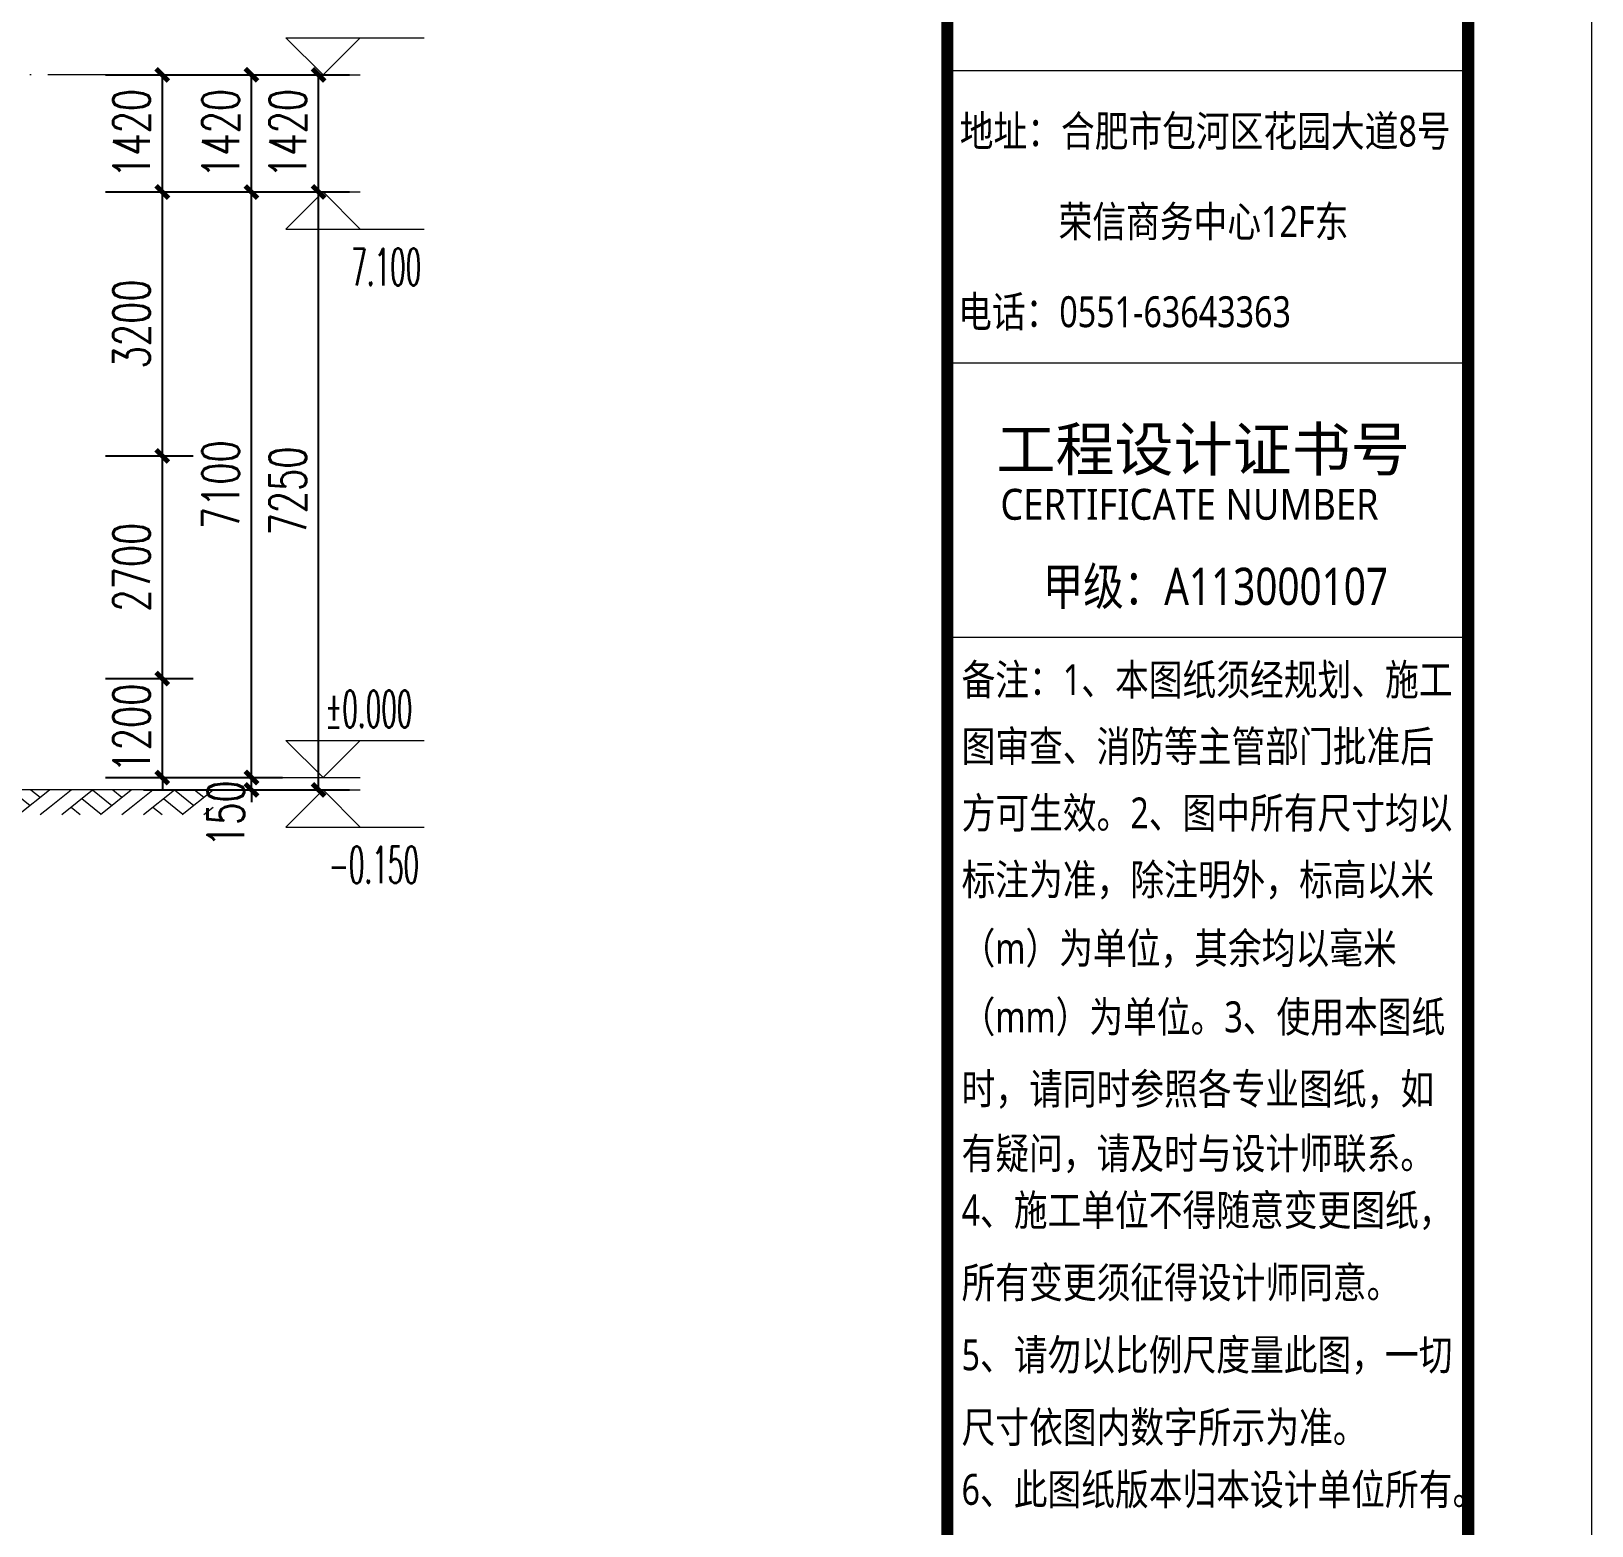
# Model space of a CAD drawing. Header units: inches. Extents: x -3733042 to -3643265, y 623859 to 997713.
# Drawn here: x -3662186 to -3643265, y 669694 to 687815 of the extents above; entities that cross this region are included whole.
import ezdxf
from ezdxf.enums import TextEntityAlignment as Align

# ---------------------------------------------------------------- set-up
doc = ezdxf.new("R2010")
doc.units = ezdxf.units.IN
doc.header["$LTSCALE"] = 1000
doc.header["$MEASUREMENT"] = 0
doc.linetypes.add('DOTE', pattern=[2.42, 2, -0.2, 0.02, -0.2])
doc.layers.get('0').update_dxf_attribs({"lineweight": 18})
for name, color, linetype, lineweight in [('0-TK', 4, 'Continuous', 18), ('DIM_ELEV', 3, 'Continuous', 18), ('DOTE', 14, 'DOTE', 18), ('PUB_DIM', 3, 'Continuous', 18), ('PUB_HATCH', 8, 'Continuous', 18), ('PUB_TEXT', 7, 'Continuous', 18), ('PUB_TITLE', 153, 'Continuous', 18), ('SURFACE', 255, 'Continuous', 18)]:
    doc.layers.add(name, color=color, linetype=linetype, lineweight=lineweight)
doc.styles.add('-黑体', font='msyh.ttf', dxfattribs={"width": 0.7})
doc.styles.add('_TCH_DIM', font='simplex.shx', dxfattribs={"width": 0.7, "bigfont": 'gbcbig.shx'})
doc.styles.add('_TCH_DIM_T3', font='simplex.shx', dxfattribs={"width": 0.705882, "bigfont": 'gbcbig.shx'})
doc.dimstyles.new('_TCH_ARCH&&150', dxfattribs={"dimtxt": 446.25, "dimasz": 150, "dimexe": 375, "dimexo": 450, "dimgap": 150, "dimtad": 1, "dimdec": 0, "dimzin": 0, "dimdsep": 46, "dimtxsty": '_TCH_DIM_T3', "dimblk": 'ARCHTICK', "dimcen": 0.09, "dimdle": 300, "dimclrt": 7, "dimazin": 2, "dimtfac": 1, "dimtdec": 0, "dimtix": 1, "dimtmove": 2, "dimatfit": 3, "dimfxl": 1, "dimtolj": 1, "dimarcsym": 0})

# ---------------------------------------------------------------- blocks, each defined once
blk = doc.blocks.new('_ArchTick_2')
at = {"color": 0, "linetype": 'ByBlock'}
blk.add_lwpolyline([(-0.5, -0.5, 0.4, 0.4, 0), (0.5, 0.5, 0.4, 0.4, 0)], format="xyseb", dxfattribs=at)
blk = doc.blocks.new('*X156')
at = {"layer": 'PUB_DIM', "color": 0, "lineweight": -2, "transparency": 16777216}
for p, q in [((-3660596, 679966), (-3660596, 680116)), ((-3661286, 679966), (-3660221, 679966)), ((-3660596, 678766), (-3660596, 679966)), ((-3661286, 678766), (-3660221, 678766)), ((-3660596, 678766), (-3660596, 678616))]:
    blk.add_line(p, q, dxfattribs=at)
at = {"layer": 'PUB_DIM', "color": 0, "lineweight": -2, "transparency": 16777216, "xscale": 150, "yscale": 150, "zscale": 150}
for p, rotation in [((-3660596, 679966), 270), ((-3660596, 678766), 90)]:
    blk.add_blockref('_ArchTick_2', p, dxfattribs=dict(at, rotation=rotation))
at = {"layer": 'PUB_DIM', "color": 7, "transparency": 16777216, "insert": (-3660969, 679366), "char_height": 446.2, "width": 1530, "attachment_point": 5, "rotation": 90, "style": '_TCH_DIM_T3'}
blk.add_mtext('1200', dxfattribs=at)
blk = doc.blocks.new('_ARCHTICK')
at = {"color": 0, "linetype": 'ByBlock', "const_width": 0.4}
blk.add_lwpolyline([(-0.5, -0.5), (0.5, 0.5)], dxfattribs=at)
blk = doc.blocks.new('*X157')
at = {"layer": 'PUB_DIM', "color": 0, "lineweight": -2, "transparency": 16777216}
for p, q in [((-3661286, 682666), (-3660221, 682666)), ((-3660596, 679966), (-3660596, 682666)), ((-3661286, 679966), (-3660221, 679966))]:
    blk.add_line(p, q, dxfattribs=at)
at = {"layer": 'PUB_DIM', "color": 0, "lineweight": -2, "transparency": 16777216, "xscale": 150, "yscale": 150, "zscale": 150}
for p, rotation in [((-3660596, 682666), 90), ((-3660596, 679966), 270)]:
    blk.add_blockref('_ArchTick_2', p, dxfattribs=dict(at, rotation=rotation))
at = {"layer": 'PUB_DIM', "color": 7, "transparency": 16777216, "insert": (-3660969, 681316), "char_height": 446.2, "width": 1665, "attachment_point": 5, "rotation": 90, "style": '_TCH_DIM_T3'}
blk.add_mtext('2700', dxfattribs=at)
blk = doc.blocks.new('*X158')
at = {"layer": 'PUB_DIM', "color": 0, "lineweight": -2, "transparency": 16777216}
for p, q in [((-3661286, 685866), (-3660221, 685866)), ((-3660596, 682666), (-3660596, 685866)), ((-3661286, 682666), (-3660221, 682666))]:
    blk.add_line(p, q, dxfattribs=at)
at = {"layer": 'PUB_DIM', "color": 0, "lineweight": -2, "transparency": 16777216, "xscale": 150, "yscale": 150, "zscale": 150}
for p, rotation in [((-3660596, 685866), 90), ((-3660596, 682666), 270)]:
    blk.add_blockref('_ArchTick_2', p, dxfattribs=dict(at, rotation=rotation))
at = {"layer": 'PUB_DIM', "color": 7, "transparency": 16777216, "insert": (-3660969, 684266), "char_height": 446.2, "width": 1620, "attachment_point": 5, "rotation": 90, "style": '_TCH_DIM_T3'}
blk.add_mtext('3200', dxfattribs=at)
blk = doc.blocks.new('*X159')
at = {"layer": 'PUB_DIM', "color": 0, "lineweight": -2, "transparency": 16777216}
for p, q in [((-3661286, 687286), (-3660221, 687286)), ((-3660596, 685866), (-3660596, 687286)), ((-3661286, 685866), (-3660221, 685866))]:
    blk.add_line(p, q, dxfattribs=at)
at = {"layer": 'PUB_DIM', "color": 0, "lineweight": -2, "transparency": 16777216, "xscale": 150, "yscale": 150, "zscale": 150}
for p, rotation in [((-3660596, 687286), 90), ((-3660596, 685866), 270)]:
    blk.add_blockref('_ArchTick_2', p, dxfattribs=dict(at, rotation=rotation))
at = {"layer": 'PUB_DIM', "color": 7, "transparency": 16777216, "insert": (-3660969, 686576), "char_height": 446.2, "width": 1530, "attachment_point": 5, "rotation": 90, "style": '_TCH_DIM_T3'}
blk.add_mtext('1420', dxfattribs=at)
blk = doc.blocks.new('*X160')
at = {"layer": 'PUB_DIM', "color": 0, "lineweight": -2, "transparency": 16777216}
for p, q in [((-3659516, 678766), (-3659516, 678916)), ((-3660823, 678766), (-3659141, 678766)), ((-3659516, 678616), (-3659516, 678766)), ((-3660823, 678616), (-3659141, 678616)), ((-3659516, 678616), (-3659516, 678466))]:
    blk.add_line(p, q, dxfattribs=at)
at = {"layer": 'PUB_DIM', "color": 0, "lineweight": -2, "transparency": 16777216, "xscale": 150, "yscale": 150, "zscale": 150}
for p, rotation in [((-3659516, 678766), 270), ((-3659516, 678616), 90)]:
    blk.add_blockref('_ArchTick_2', p, dxfattribs=dict(at, rotation=rotation))
at = {"layer": 'PUB_DIM', "color": 7, "transparency": 16777216, "insert": (-3659826, 678327), "char_height": 446.2, "width": 1035, "attachment_point": 5, "rotation": 90, "style": '_TCH_DIM_T3'}
blk.add_mtext('150', dxfattribs=at)
blk = doc.blocks.new('*X161')
at = {"layer": 'PUB_DIM', "color": 0, "lineweight": -2, "transparency": 16777216}
for p, q in [((-3660823, 685866), (-3659141, 685866)), ((-3659516, 678766), (-3659516, 685866)), ((-3660823, 678766), (-3659141, 678766))]:
    blk.add_line(p, q, dxfattribs=at)
at = {"layer": 'PUB_DIM', "color": 0, "lineweight": -2, "transparency": 16777216, "xscale": 150, "yscale": 150, "zscale": 150}
for p, rotation in [((-3659516, 685866), 90), ((-3659516, 678766), 270)]:
    blk.add_blockref('_ArchTick_2', p, dxfattribs=dict(at, rotation=rotation))
at = {"layer": 'PUB_DIM', "color": 7, "transparency": 16777216, "insert": (-3659889, 682316), "char_height": 446.2, "width": 1530, "attachment_point": 5, "rotation": 90, "style": '_TCH_DIM_T3'}
blk.add_mtext('7100', dxfattribs=at)
blk = doc.blocks.new('*X162')
at = {"layer": 'PUB_DIM', "color": 0, "lineweight": -2, "transparency": 16777216}
for p, q in [((-3660823, 687286), (-3659141, 687286)), ((-3659516, 685866), (-3659516, 687286)), ((-3660823, 685866), (-3659141, 685866))]:
    blk.add_line(p, q, dxfattribs=at)
at = {"layer": 'PUB_DIM', "color": 0, "lineweight": -2, "transparency": 16777216, "xscale": 150, "yscale": 150, "zscale": 150}
for p, rotation in [((-3659516, 687286), 90), ((-3659516, 685866), 270)]:
    blk.add_blockref('_ArchTick_2', p, dxfattribs=dict(at, rotation=rotation))
at = {"layer": 'PUB_DIM', "color": 7, "transparency": 16777216, "insert": (-3659889, 686576), "char_height": 446.2, "width": 1530, "attachment_point": 5, "rotation": 90, "style": '_TCH_DIM_T3'}
blk.add_mtext('1420', dxfattribs=at)
blk = doc.blocks.new('*X163')
at = {"layer": 'PUB_DIM', "color": 0, "lineweight": -2, "transparency": 16777216}
for p, q in [((-3660823, 687286), (-3658327, 687286)), ((-3658702, 685866), (-3658702, 687286)), ((-3660823, 685866), (-3658327, 685866))]:
    blk.add_line(p, q, dxfattribs=at)
at = {"layer": 'PUB_DIM', "color": 0, "lineweight": -2, "transparency": 16777216, "xscale": 150, "yscale": 150, "zscale": 150}
for p, rotation in [((-3658702, 687286), 90), ((-3658702, 685866), 270)]:
    blk.add_blockref('_ArchTick_2', p, dxfattribs=dict(at, rotation=rotation))
at = {"layer": 'PUB_DIM', "color": 7, "transparency": 16777216, "insert": (-3659075, 686576), "char_height": 446.2, "width": 1530, "attachment_point": 5, "rotation": 90, "style": '_TCH_DIM_T3'}
blk.add_mtext('1420', dxfattribs=at)
blk = doc.blocks.new('*X164')
at = {"layer": 'PUB_DIM', "color": 0, "lineweight": -2, "transparency": 16777216}
for p, q in [((-3660823, 685866), (-3658327, 685866)), ((-3658702, 678616), (-3658702, 685866)), ((-3660823, 678616), (-3658327, 678616))]:
    blk.add_line(p, q, dxfattribs=at)
at = {"layer": 'PUB_DIM', "color": 0, "lineweight": -2, "transparency": 16777216, "xscale": 150, "yscale": 150, "zscale": 150}
for p, rotation in [((-3658702, 685866), 90), ((-3658702, 678616), 270)]:
    blk.add_blockref('_ArchTick_2', p, dxfattribs=dict(at, rotation=rotation))
at = {"layer": 'PUB_DIM', "color": 7, "transparency": 16777216, "insert": (-3659075, 682241), "char_height": 446.2, "width": 1620, "attachment_point": 5, "rotation": 90, "style": '_TCH_DIM_T3'}
blk.add_mtext('7250', dxfattribs=at)
blk = doc.blocks.new('$LinePat$素土夯实')
at = {"color": 0}
for p, q in [((0, -210), (210, 0)), ((120, -300), (420, 0)), ((420, 0), (608, -188)), ((495, -300), (795, 0)), ((615, 0), (705, -90)), ((315, -105), (502, -293)), ((210, -210), (300, -300)), ((705, -300), (795, -210))]:
    blk.add_line(p, q, dxfattribs=at)

msp = doc.modelspace()

# ---------------------------------------------------------------- linework, layer by layer
at = {"layer": '0-TK'}
for p, q in [((-3651078.8, 687339), (-3644764.6, 687339)), ((-3651078.8, 683793.8), (-3644764.6, 683793.8)), ((-3651078.8, 683793.8), (-3644764.6, 683793.8)), ((-3651078.8, 680467.3), (-3644764.6, 680467.3))]:
    msp.add_line(p, q, dxfattribs=at)
msp.add_lwpolyline([(-3651078.8, 639212.6, 144, 144, 0), (-3651078.8, 699212.6, 144, 144, 0)], format="xyseb", dxfattribs=at)
at = {"layer": 'DIM_ELEV'}
for p, q in [((-3658648.1, 687286.5), (-3659098.1, 687736.5)), ((-3659098.1, 687736.5), (-3657422.2, 687736.5)), ((-3658648.1, 687286.5), (-3658198.1, 687736.5)), ((-3659698.1, 687286.5), (-3658198.1, 687286.5)), ((-3659698.1, 685866.4), (-3658198.1, 685866.4)), ((-3658648.1, 685866.4), (-3659098.1, 685416.4)), ((-3658648.1, 685866.4), (-3658198.1, 685416.4)), ((-3659098.1, 685416.4), (-3657422.2, 685416.4)), ((-3658648.1, 678766.4), (-3659098.1, 679216.4)), ((-3659098.1, 679216.4), (-3657422.2, 679216.4)), ((-3658648.1, 678766.4), (-3658198.1, 679216.4)), ((-3659698.1, 678766.4), (-3658198.1, 678766.4)), ((-3659698.1, 678616.4), (-3658198.1, 678616.4)), ((-3658648.1, 678616.4), (-3659098.1, 678166.4)), ((-3658648.1, 678616.4), (-3658198.1, 678166.4)), ((-3659098.1, 678166.4), (-3657422.2, 678166.4))]:
    msp.add_line(p, q, dxfattribs=at)
at = {"layer": 'DOTE'}
msp.add_line((-3659984.6, 687286.5), (-3687452.3, 687286.5), dxfattribs=at)
msp.add_line((-3659984.6, 687286.5), (-3687452.3, 687286.5), dxfattribs=at)
at = {"layer": 'PUB_TITLE'}
msp.add_lwpolyline([(-3643264.6, 637712.6), (-3643264.6, 700712.6), (-3732364.6, 700712.6), (-3732364.6, 637712.6)], close=True, dxfattribs=at)
msp.add_lwpolyline([(-3644764.6, 639212.6, 150, 150, 0), (-3644764.6, 699212.6, 150, 150, 0), (-3728614.6, 699212.6, 150, 150, 0), (-3728614.6, 639212.6, 150, 150, 0)], format="xyseb", close=True, dxfattribs=at)
msp.add_lwpolyline([(-3644764.6, 639212.6, 150, 150, 0), (-3644764.6, 699212.6, 150, 150, 0), (-3728614.6, 699212.6, 150, 150, 0), (-3728614.6, 639212.6, 150, 150, 0)], format="xyseb", close=True, dxfattribs=at)
at = {"layer": 'SURFACE'}
msp.add_lwpolyline([(-3659746.3, 678616.4), (-3662956.9, 678616.4)], dxfattribs=at)

# ---------------------------------------------------------------- block references
at = {"layer": 'PUB_HATCH', "xscale": 1.247410971765718}
for p in [(-3662956.9, 678616.4), (-3661965.2, 678616.4), (-3660973.5, 678616.4)]:
    msp.add_blockref('$LinePat$素土夯实', p, dxfattribs=at)

# ---------------------------------------------------------------- texts
at = {"style": '-黑体', "width": 0.8}
for s, height, p in [('地址：合肥市包河区花园大道8号', 375, (-3650928.4, 686417)), ('荣信商务中心12F东', 375, (-3649729.5, 685319.9)), ('电话：0551-63643363', 375, (-3650948.1, 684226.6)), ('甲级：A113000107', 450, (-3649921.6, 680859.5))]:
    msp.add_text(s, height=height, dxfattribs=at).set_placement(p)
at = {"style": '-黑体'}
msp.add_text('工程设计证书号', height=525, dxfattribs=at).set_placement((-3650483.9, 682484.8))
at = {"style": '-黑体', "width": 0.8}
for s, p in [('备注：1、本图纸须经规划、施工', (-3650905.6, 679952.8)), ('图审查、消防等主管部门批准后', (-3650905.6, 679144.8)), ('方可生效。2、图中所有尺寸均以', (-3650905.6, 678336.7)), ('标注为准，除注明外，标高以米', (-3650905.6, 677528.7)), ('（m）为单位，其余均以毫米', (-3650905.6, 676697)), ('（mm）为单位。3、使用本图纸', (-3650905.6, 675865.2)), ('时，请同时参照各专业图纸，如', (-3650905.6, 674991.8)), ('有疑问，请及时与设计师联系。', (-3650905.6, 674209.3)), ('4、施工单位不得随意变更图纸，', (-3650905.6, 673521.1)), ('所有变更须征得设计师同意。', (-3650905.6, 672644)), ('5、请勿以比例尺度量此图，一切', (-3650905.6, 671766.8)), ('尺寸依图内数字所示为准。', (-3650905.6, 670889.6)), ('6、此图纸版本归本设计单位所有。', (-3650905.6, 670135.1))]:
    msp.add_text(s, height=375, dxfattribs=at).set_placement(p, align=Align.MIDDLE_LEFT)
at = {"insert": (-3650435.3, 681886.3), "char_height": 375, "width": 7140.971, "attachment_point": 7, "style": '-黑体'}
msp.add_mtext('{\\W0.9;CERTIFICATE NUMBER}', dxfattribs=at)
at = {"layer": 'PUB_TEXT', "style": '_TCH_DIM', "width": 0.494118}
for s, p in [('7.100', (-3658307.2, 684733.9)), ('%%P0.000', (-3658622.2, 679373.9)), ('-0.150', (-3658580.2, 677483.9))]:
    msp.add_text(s, height=446.25, dxfattribs=at).set_placement(p)

# ---------------------------------------------------------------- dimensions: what is measured, and where the dimension line sits
at = {"layer": 'PUB_DIM'}
for base, p1, p2, picture, middle in [((-3660595.5, 687286.5), (-3661736.4, 685866.4), (-3661736.4, 687286.5), '*X159', (-3660968.6, 686576.4)), ((-3659515.6, 687286.5), (-3661273, 685866.4), (-3661273, 687286.5), '*X162', (-3659888.7, 686576.4)), ((-3658702.4, 687286.5), (-3661273, 685866.4), (-3661273, 687286.5), '*X163', (-3659075.5, 686576.4)), ((-3660595.5, 685866.4), (-3661736.4, 682666.4), (-3661736.4, 685866.4), '*X158', (-3660968.6, 684266.4)), ((-3659515.6, 685866.4), (-3661273, 678766.4), (-3661273, 685866.4), '*X161', (-3659888.7, 682316.4)), ((-3658702.4, 685866.4), (-3661273, 678616.4), (-3661273, 685866.4), '*X164', (-3659075.5, 682241.4)), ((-3660595.5, 682666.4), (-3661736.4, 679966.4), (-3661736.4, 682666.4), '*X157', (-3660968.6, 681316.4)), ((-3660595.5, 679966.4), (-3661736.4, 678766.4), (-3661736.4, 679966.4), '*X156', (-3660968.6, 679366.4))]:
    dim = msp.add_linear_dim(base=base, p1=p1, p2=p2, angle=90, dimstyle='_TCH_ARCH&&150', override={"dimsah": 1, "dimtzin": 0}, dxfattribs=at)
    dim.commit()
    dim.dimension.update_dxf_attribs({"geometry": picture, "text_midpoint": middle})
dim = msp.add_linear_dim(base=(-3659515.6, 678766.4), p1=(-3661273, 678616.4), p2=(-3661273, 678766.4), angle=90, dimstyle='_TCH_ARCH&&150', override={"dimsah": 1, "dimtzin": 0}, dxfattribs=at)
dim.commit()
dim.dimension.update_dxf_attribs({"geometry": '*X160', "text_midpoint": (-3659826.4, 678327.4), "dimtype": 160})

doc.saveas('drawing.dxf')
